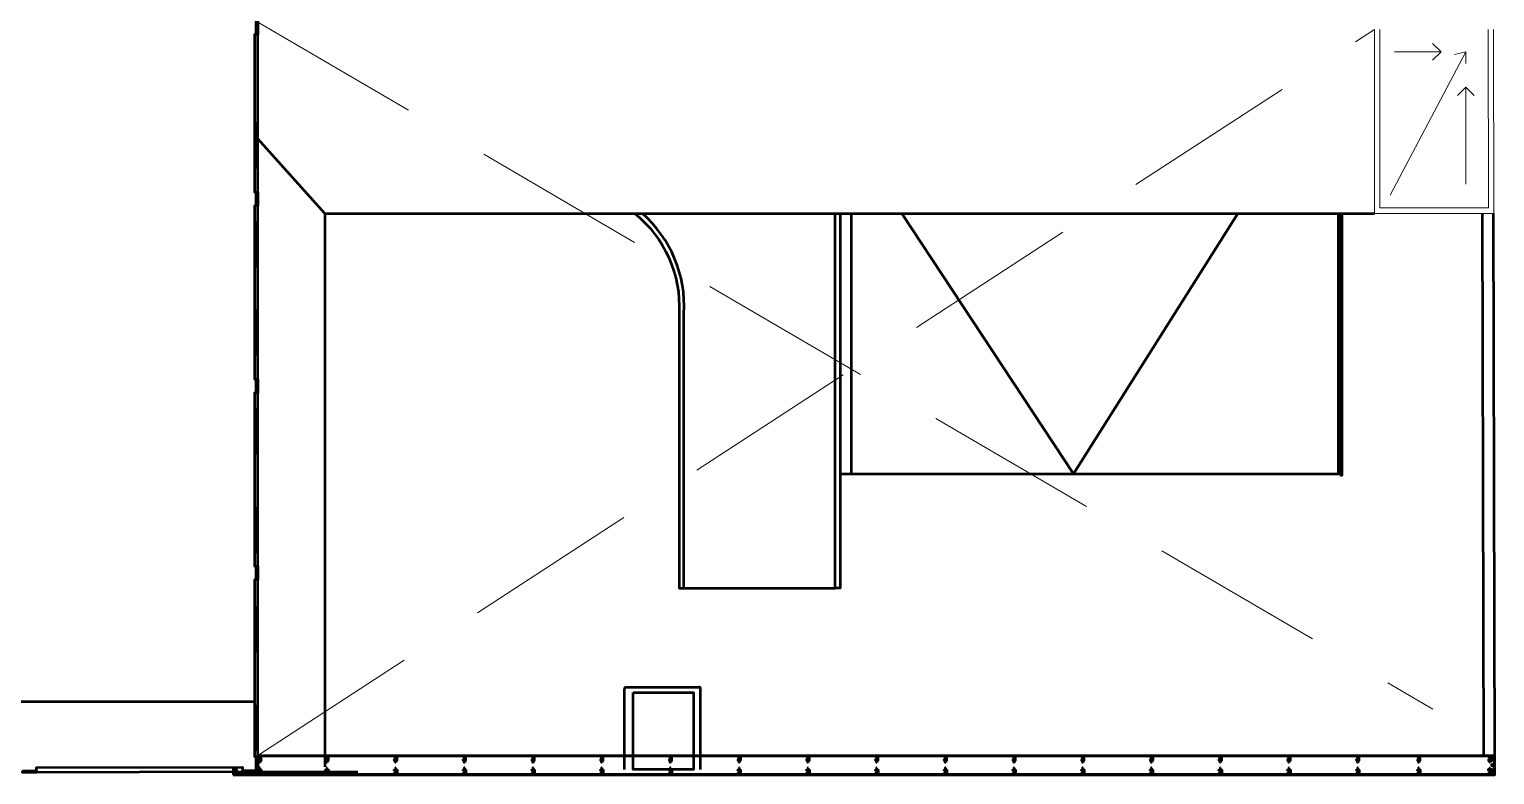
# Model space of a CAD drawing. Header units: millimetres. Extents: x 38 to 157, y 84 to 150.
# Drawn here: x 104.1 to 157.5, y 84.3 to 111.4 of the extents above; entities that cross this region are included whole.
import ezdxf

# ---------------------------------------------------------------- set-up
doc = ezdxf.new("R2010")
doc.units = ezdxf.units.MM
doc.linetypes.add('HIDDEN', pattern=[9.525, 6.35, -3.175])
for name, color, linetype, lineweight in [('Durlock', 252, 'Continuous', 50), ('OCASA_TODAS_r08$0$LINEA_DE_PROYECCION', 252, 'HIDDEN', 15), ('OCASA_TODAS_r08$0$SEGUNDO PLANO', 251, 'Continuous', 15), ('OCASA_TODAS_r08$0$VENTANAS', 251, 'Continuous', 15)]:
    doc.layers.add(name, color=color, linetype=linetype, lineweight=lineweight)

# ---------------------------------------------------------------- blocks, each defined once
blk = doc.blocks.new('OCASA_TODAS_r08$0$v14')
at = {"layer": 'OCASA_TODAS_r08$0$VENTANAS', "color": 4}
for points, elevation in [([(-1432.653313, -340.426217), (-1432.673313, -340.426217), (-1432.673313, -340.466217), (-1432.633313, -340.466217), (-1432.633313, -340.426217), (-1432.653291, -340.426217)], -0.000015), ([(-1432.656291, -341.986217), (-1432.656291, -340.466217)], -0.000019), ([(-1432.650291, -341.986217), (-1432.650291, -340.466217)], -0.000019), ([(-1432.653313, -341.986217), (-1432.673313, -341.986217), (-1432.673313, -342.026217), (-1432.633313, -342.026217), (-1432.633313, -341.986217), (-1432.653291, -341.986217)], -0.000019)]:
    blk.add_lwpolyline(points, dxfattribs=dict(at, elevation=elevation))
at = {"layer": 'OCASA_TODAS_r08$0$VENTANAS', "color": 251, "elevation": -0.000015}
for points in [[(-1432.673313, -341.986217), (-1432.673313, -340.466217)], [(-1432.633313, -341.986217), (-1432.633313, -340.466217)]]:
    blk.add_lwpolyline(points, dxfattribs=at)

msp = doc.modelspace()

# ---------------------------------------------------------------- linework, layer by layer
at = {"layer": 'Durlock'}
for p, q in [((112.346647, 107.989426), (112.466691, 107.989426)), ((112.346647, 107.989426), (112.466647, 107.989426)), ((114.905593, 104.708642), (112.46616, 107.422668)), ((112.346647, 106.389426), (112.466647, 106.389426)), ((114.905593, 104.708642), (114.905593, 84.570053)), ((114.905593, 104.708642), (153.087189, 104.708514)), ((134.066365, 95.236013), (134.066365, 104.708578)), ((135.89872, 104.708572), (142.142086, 95.236013)), ((142.142086, 95.236013), (148.113726, 104.708531)), ((157.06179, 84.989143), (157.024165, 104.710187)), ((157.461791, 84.989143), (157.424166, 104.710187)), ((112.346135, 104.389426), (112.466179, 104.389426)), ((112.346135, 104.389426), (112.466135, 104.389426)), ((112.346135, 102.789426), (112.466135, 102.789426)), ((112.346647, 101.188457), (112.466691, 101.188457)), ((112.346647, 101.188457), (112.466647, 101.188457)), ((112.346647, 99.588457), (112.466647, 99.588457)), ((112.346647, 97.588457), (112.466691, 97.588457)), ((112.346647, 97.588457), (112.466647, 97.588457)), ((112.346647, 95.988457), (112.466647, 95.988457)), ((112.34605, 93.989426), (112.466094, 93.989426)), ((112.34605, 93.989426), (112.46605, 93.989426)), ((112.34605, 92.389426), (112.46605, 92.389426)), ((127.966326, 91.071489), (133.466365, 91.071489)), ((112.346647, 90.388457), (112.466691, 90.388457)), ((112.346647, 90.388457), (112.466647, 90.388457)), ((112.346647, 88.788457), (112.466647, 88.788457)), ((125.840668, 87.471489), (128.508908, 87.471489)), ((112.345739, 86.945164), (64.398458, 86.944933, -0.000008)), ((125.798125, 84.47585), (125.798125, 87.421489)), ((128.568125, 84.481171), (128.568125, 87.421489)), ((112.346647, 86.789426), (112.466691, 86.789426)), ((112.346647, 86.789426), (112.466647, 86.789426)), ((112.346647, 85.189426), (112.466647, 85.189426)), ((112.466647, 84.990053), (157.410029, 84.989906)), ((112.466647, 84.970053), (112.466647, 84.990053)), ((112.466647, 84.970053), (157.361994, 84.970053)), ((157.061789, 84.989908), (157.461789, 84.989908)), ((157.361994, 84.969907), (157.361994, 84.989907)), ((111.569739, 84.310053, -0.000008), (157.436788, 84.309907)), ((111.569739, 84.310053, -0.000008), (111.569739, 84.290053, -0.000008)), ((111.569739, 84.290053, -0.000008), (157.436788, 84.289907)), ((157.436788, 84.309907), (157.436788, 84.289907))]:
    msp.add_line(p, q, dxfattribs=at)
for points in [[(112.406155, 111.719909), (112.466155, 111.719909), (112.466155, 111.219909), (112.406155, 111.219909), (112.406155, 111.719909)], [(112.466162, 105.481229), (112.466155, 111.219909), (112.346155, 111.219909), (112.346155, 105.481229), (112.466162, 105.481229)], [(112.406162, 105.481229), (112.466162, 105.481229), (112.466162, 104.981229), (112.406162, 104.981229), (112.406162, 105.481229)], [(112.466084, 98.681229), (112.466162, 104.981229), (112.346162, 104.981229), (112.346084, 98.681229), (112.466084, 98.681229)], [(133.646237, 104.708579), (133.646387, 91.071489), (133.466365, 91.071491), (133.466365, 104.70858)], [(133.646341, 95.236013), (151.77677, 95.236013), (151.77677, 104.708518)], [(151.85677, 104.458511), (151.85677, 95.185882), (151.90757, 95.185882), (151.90757, 104.458511)], [(112.406084, 98.681229), (112.466084, 98.681229), (112.466084, 98.181229), (112.406084, 98.181229), (112.406084, 98.681229)], [(112.466047, 91.881229), (112.466084, 98.181229), (112.346084, 98.181229), (112.346047, 91.881229), (112.466084, 91.881229)], [(112.406047, 91.881229), (112.466047, 91.881229), (112.466047, 91.381229), (112.406047, 91.381229), (112.406047, 91.881229)], [(112.466647, 84.949459), (112.466647, 91.381229), (112.346647, 91.381229), (112.346647, 84.949459), (112.466647, 84.949459)], [(112.406647, 84.949459), (112.466647, 84.949459), (112.466647, 84.388457), (112.406647, 84.388457), (112.406647, 84.949459)], [(112.586647, 84.810053), (112.586647, 84.790053), (112.466647, 84.790053), (112.466647, 84.970053), (112.486647, 84.970053), (112.486647, 84.810053), (112.586647, 84.810053)], [(112.496647, 84.842053), (112.486647, 84.842053), (112.486647, 84.810053), (112.586647, 84.810053), (112.586647, 84.970053), (112.486647, 84.970053), (112.486647, 84.938053), (112.496647, 84.938053), (112.496647, 84.960053), (112.576647, 84.960053), (112.576647, 84.820053), (112.496647, 84.820053), (112.496647, 84.842053)], [(114.938915, 84.842053), (114.928915, 84.842053), (114.928915, 84.810053), (115.028915, 84.810053), (115.028915, 84.970053), (114.928915, 84.970053), (114.928915, 84.938053), (114.938915, 84.938053), (114.938915, 84.960053), (115.018915, 84.960053), (115.018915, 84.820053), (114.938915, 84.820053), (114.938915, 84.842053)], [(117.438915, 84.842053), (117.428915, 84.842053), (117.428915, 84.810053), (117.528915, 84.810053), (117.528915, 84.970053), (117.428915, 84.970053), (117.428915, 84.938053), (117.438915, 84.938053), (117.438915, 84.960053), (117.518915, 84.960053), (117.518915, 84.820053), (117.438915, 84.820053), (117.438915, 84.842053)], [(119.938915, 84.842053), (119.928915, 84.842053), (119.928915, 84.810053), (120.028915, 84.810053), (120.028915, 84.970053), (119.928915, 84.970053), (119.928915, 84.938053), (119.938915, 84.938053), (119.938915, 84.960053), (120.018915, 84.960053), (120.018915, 84.820053), (119.938915, 84.820053), (119.938915, 84.842053)], [(122.438915, 84.842053), (122.428915, 84.842053), (122.428915, 84.810053), (122.528915, 84.810053), (122.528915, 84.970053), (122.428915, 84.970053), (122.428915, 84.938053), (122.438915, 84.938053), (122.438915, 84.960053), (122.518915, 84.960053), (122.518915, 84.820053), (122.438915, 84.820053), (122.438915, 84.842053)], [(124.938915, 84.842053), (124.928915, 84.842053), (124.928915, 84.810053), (125.028915, 84.810053), (125.028915, 84.970053), (124.928915, 84.970053), (124.928915, 84.938053), (124.938915, 84.938053), (124.938915, 84.960053), (125.018915, 84.960053), (125.018915, 84.820053), (124.938915, 84.820053), (124.938915, 84.842053)], [(127.438915, 84.842053), (127.428915, 84.842053), (127.428915, 84.810053), (127.528915, 84.810053), (127.528915, 84.970053), (127.428915, 84.970053), (127.428915, 84.938053), (127.438915, 84.938053), (127.438915, 84.960053), (127.518915, 84.960053), (127.518915, 84.820053), (127.438915, 84.820053), (127.438915, 84.842053)], [(129.938915, 84.842053), (129.928915, 84.842053), (129.928915, 84.810053), (130.028915, 84.810053), (130.028915, 84.970053), (129.928915, 84.970053), (129.928915, 84.938053), (129.938915, 84.938053), (129.938915, 84.960053), (130.018915, 84.960053), (130.018915, 84.820053), (129.938915, 84.820053), (129.938915, 84.842053)], [(132.438915, 84.842053), (132.428915, 84.842053), (132.428915, 84.810053), (132.528915, 84.810053), (132.528915, 84.970053), (132.428915, 84.970053), (132.428915, 84.938053), (132.438915, 84.938053), (132.438915, 84.960053), (132.518915, 84.960053), (132.518915, 84.820053), (132.438915, 84.820053), (132.438915, 84.842053)], [(134.938915, 84.842053), (134.928915, 84.842053), (134.928915, 84.810053), (135.028915, 84.810053), (135.028915, 84.970053), (134.928915, 84.970053), (134.928915, 84.938053), (134.938915, 84.938053), (134.938915, 84.960053), (135.018915, 84.960053), (135.018915, 84.820053), (134.938915, 84.820053), (134.938915, 84.842053)], [(137.438915, 84.842053), (137.428915, 84.842053), (137.428915, 84.810053), (137.528915, 84.810053), (137.528915, 84.970053), (137.428915, 84.970053), (137.428915, 84.938053), (137.438915, 84.938053), (137.438915, 84.960053), (137.518915, 84.960053), (137.518915, 84.820053), (137.438915, 84.820053), (137.438915, 84.842053)], [(139.938915, 84.842053), (139.928915, 84.842053), (139.928915, 84.810053), (140.028915, 84.810053), (140.028915, 84.970053), (139.928915, 84.970053), (139.928915, 84.938053), (139.938915, 84.938053), (139.938915, 84.960053), (140.018915, 84.960053), (140.018915, 84.820053), (139.938915, 84.820053), (139.938915, 84.842053)], [(142.438915, 84.842053), (142.428915, 84.842053), (142.428915, 84.810053), (142.528915, 84.810053), (142.528915, 84.970053), (142.428915, 84.970053), (142.428915, 84.938053), (142.438915, 84.938053), (142.438915, 84.960053), (142.518915, 84.960053), (142.518915, 84.820053), (142.438915, 84.820053), (142.438915, 84.842053)], [(144.938915, 84.842053), (144.928915, 84.842053), (144.928915, 84.810053), (145.028915, 84.810053), (145.028915, 84.970053), (144.928915, 84.970053), (144.928915, 84.938053), (144.938915, 84.938053), (144.938915, 84.960053), (145.018915, 84.960053), (145.018915, 84.820053), (144.938915, 84.820053), (144.938915, 84.842053)], [(147.438915, 84.842053), (147.428915, 84.842053), (147.428915, 84.810053), (147.528915, 84.810053), (147.528915, 84.970053), (147.428915, 84.970053), (147.428915, 84.938053), (147.438915, 84.938053), (147.438915, 84.960053), (147.518915, 84.960053), (147.518915, 84.820053), (147.438915, 84.820053), (147.438915, 84.842053)], [(149.938915, 84.842053), (149.928915, 84.842053), (149.928915, 84.810053), (150.028915, 84.810053), (150.028915, 84.970053), (149.928915, 84.970053), (149.928915, 84.938053), (149.938915, 84.938053), (149.938915, 84.960053), (150.018915, 84.960053), (150.018915, 84.820053), (149.938915, 84.820053), (149.938915, 84.842053)], [(152.438915, 84.842053), (152.428915, 84.842053), (152.428915, 84.810053), (152.528915, 84.810053), (152.528915, 84.970053), (152.428915, 84.970053), (152.428915, 84.938053), (152.438915, 84.938053), (152.438915, 84.960053), (152.518915, 84.960053), (152.518915, 84.820053), (152.438915, 84.820053), (152.438915, 84.842053)], [(154.660247, 84.842053), (154.650247, 84.842053), (154.650247, 84.810053), (154.750247, 84.810053), (154.750247, 84.970053), (154.650247, 84.970053), (154.650247, 84.938053), (154.660247, 84.938053), (154.660247, 84.960053), (154.740247, 84.960053), (154.740247, 84.820053), (154.660247, 84.820053), (154.660247, 84.842053)], [(157.251994, 84.841907), (157.241994, 84.841907), (157.241994, 84.809907), (157.341994, 84.809907), (157.341994, 84.969907), (157.241994, 84.969907), (157.241994, 84.937907), (157.251994, 84.937907), (157.251994, 84.959907), (157.331994, 84.959907), (157.331994, 84.819907), (157.251994, 84.819907), (157.251994, 84.841907)], [(157.241994, 84.809907), (157.241994, 84.789907), (157.361994, 84.789907), (157.361994, 84.969907), (157.341994, 84.969907), (157.341994, 84.809907), (157.241994, 84.809907)], [(157.376394, 84.962907), (157.376394, 84.967407), (157.361994, 84.967407), (157.361994, 84.922407), (157.433994, 84.922407), (157.433994, 84.967407), (157.419594, 84.967407), (157.419594, 84.962907), (157.429494, 84.962907), (157.429494, 84.926907), (157.366494, 84.926907), (157.366494, 84.962907), (157.376394, 84.962907)], [(103.907013, 84.433091), (104.407013, 84.433091), (104.407013, 84.373091), (103.907013, 84.373091), (103.907013, 84.433091)], [(104.407013, 84.373091), (104.407013, 84.553091), (111.906647, 84.568457), (111.906647, 84.388457), (104.407013, 84.373091)], [(111.906647, 84.448457), (112.406647, 84.448457), (112.406647, 84.388457), (111.906647, 84.388457), (111.906647, 84.448457)], [(112.466647, 84.388457), (116.103506, 84.388457)], [(112.496647, 84.438053), (112.486647, 84.438053), (112.486647, 84.470053), (112.586647, 84.470053), (112.586647, 84.310053), (112.486647, 84.310053), (112.486647, 84.342053), (112.496647, 84.342053), (112.496647, 84.320053), (112.576647, 84.320053), (112.576647, 84.460053), (112.496647, 84.460053), (112.496647, 84.438053)], [(114.938915, 84.438053), (114.928915, 84.438053), (114.928915, 84.470053), (115.028915, 84.470053), (115.028915, 84.310053), (114.928915, 84.310053), (114.928915, 84.342053), (114.938915, 84.342053), (114.938915, 84.320053), (115.018915, 84.320053), (115.018915, 84.460053), (114.938915, 84.460053), (114.938915, 84.438053)], [(117.438915, 84.438053), (117.428915, 84.438053), (117.428915, 84.470053), (117.528915, 84.470053), (117.528915, 84.310053), (117.428915, 84.310053), (117.428915, 84.342053), (117.438915, 84.342053), (117.438915, 84.320053), (117.518915, 84.320053), (117.518915, 84.460053), (117.438915, 84.460053), (117.438915, 84.438053)], [(119.938915, 84.438053), (119.928915, 84.438053), (119.928915, 84.470053), (120.028915, 84.470053), (120.028915, 84.310053), (119.928915, 84.310053), (119.928915, 84.342053), (119.938915, 84.342053), (119.938915, 84.320053), (120.018915, 84.320053), (120.018915, 84.460053), (119.938915, 84.460053), (119.938915, 84.438053)], [(122.438915, 84.438053), (122.428915, 84.438053), (122.428915, 84.470053), (122.528915, 84.470053), (122.528915, 84.310053), (122.428915, 84.310053), (122.428915, 84.342053), (122.438915, 84.342053), (122.438915, 84.320053), (122.518915, 84.320053), (122.518915, 84.460053), (122.438915, 84.460053), (122.438915, 84.438053)], [(124.938915, 84.438053), (124.928915, 84.438053), (124.928915, 84.470053), (125.028915, 84.470053), (125.028915, 84.310053), (124.928915, 84.310053), (124.928915, 84.342053), (124.938915, 84.342053), (124.938915, 84.320053), (125.018915, 84.320053), (125.018915, 84.460053), (124.938915, 84.460053), (124.938915, 84.438053)], [(127.438915, 84.438053), (127.428915, 84.438053), (127.428915, 84.470053), (127.528915, 84.470053), (127.528915, 84.310053), (127.428915, 84.310053), (127.428915, 84.342053), (127.438915, 84.342053), (127.438915, 84.320053), (127.518915, 84.320053), (127.518915, 84.460053), (127.438915, 84.460053), (127.438915, 84.438053)], [(129.938915, 84.438053), (129.928915, 84.438053), (129.928915, 84.470053), (130.028915, 84.470053), (130.028915, 84.310053), (129.928915, 84.310053), (129.928915, 84.342053), (129.938915, 84.342053), (129.938915, 84.320053), (130.018915, 84.320053), (130.018915, 84.460053), (129.938915, 84.460053), (129.938915, 84.438053)], [(132.438915, 84.438053), (132.428915, 84.438053), (132.428915, 84.470053), (132.528915, 84.470053), (132.528915, 84.310053), (132.428915, 84.310053), (132.428915, 84.342053), (132.438915, 84.342053), (132.438915, 84.320053), (132.518915, 84.320053), (132.518915, 84.460053), (132.438915, 84.460053), (132.438915, 84.438053)], [(134.938915, 84.438053), (134.928915, 84.438053), (134.928915, 84.470053), (135.028915, 84.470053), (135.028915, 84.310053), (134.928915, 84.310053), (134.928915, 84.342053), (134.938915, 84.342053), (134.938915, 84.320053), (135.018915, 84.320053), (135.018915, 84.460053), (134.938915, 84.460053), (134.938915, 84.438053)], [(137.438915, 84.438053), (137.428915, 84.438053), (137.428915, 84.470053), (137.528915, 84.470053), (137.528915, 84.310053), (137.428915, 84.310053), (137.428915, 84.342053), (137.438915, 84.342053), (137.438915, 84.320053), (137.518915, 84.320053), (137.518915, 84.460053), (137.438915, 84.460053), (137.438915, 84.438053)], [(139.938915, 84.438053), (139.928915, 84.438053), (139.928915, 84.470053), (140.028915, 84.470053), (140.028915, 84.310053), (139.928915, 84.310053), (139.928915, 84.342053), (139.938915, 84.342053), (139.938915, 84.320053), (140.018915, 84.320053), (140.018915, 84.460053), (139.938915, 84.460053), (139.938915, 84.438053)], [(142.438915, 84.438053), (142.428915, 84.438053), (142.428915, 84.470053), (142.528915, 84.470053), (142.528915, 84.310053), (142.428915, 84.310053), (142.428915, 84.342053), (142.438915, 84.342053), (142.438915, 84.320053), (142.518915, 84.320053), (142.518915, 84.460053), (142.438915, 84.460053), (142.438915, 84.438053)], [(144.938915, 84.438053), (144.928915, 84.438053), (144.928915, 84.470053), (145.028915, 84.470053), (145.028915, 84.310053), (144.928915, 84.310053), (144.928915, 84.342053), (144.938915, 84.342053), (144.938915, 84.320053), (145.018915, 84.320053), (145.018915, 84.460053), (144.938915, 84.460053), (144.938915, 84.438053)], [(147.438915, 84.438053), (147.428915, 84.438053), (147.428915, 84.470053), (147.528915, 84.470053), (147.528915, 84.310053), (147.428915, 84.310053), (147.428915, 84.342053), (147.438915, 84.342053), (147.438915, 84.320053), (147.518915, 84.320053), (147.518915, 84.460053), (147.438915, 84.460053), (147.438915, 84.438053)], [(149.938915, 84.438053), (149.928915, 84.438053), (149.928915, 84.470053), (150.028915, 84.470053), (150.028915, 84.310053), (149.928915, 84.310053), (149.928915, 84.342053), (149.938915, 84.342053), (149.938915, 84.320053), (150.018915, 84.320053), (150.018915, 84.460053), (149.938915, 84.460053), (149.938915, 84.438053)], [(152.438915, 84.438053), (152.428915, 84.438053), (152.428915, 84.470053), (152.528915, 84.470053), (152.528915, 84.310053), (152.428915, 84.310053), (152.428915, 84.342053), (152.438915, 84.342053), (152.438915, 84.320053), (152.518915, 84.320053), (152.518915, 84.460053), (152.438915, 84.460053), (152.438915, 84.438053)], [(154.660247, 84.438053), (154.650247, 84.438053), (154.650247, 84.470053), (154.750247, 84.470053), (154.750247, 84.310053), (154.650247, 84.310053), (154.650247, 84.342053), (154.660247, 84.342053), (154.660247, 84.320053), (154.740247, 84.320053), (154.740247, 84.460053), (154.660247, 84.460053), (154.660247, 84.438053)], [(157.241994, 84.469907), (157.241994, 84.489907), (157.361994, 84.489907), (157.361994, 84.309907), (157.341994, 84.309907), (157.341994, 84.469907), (157.241994, 84.469907)], [(157.251994, 84.437907), (157.241994, 84.437907), (157.241994, 84.469907), (157.341994, 84.469907), (157.341994, 84.309907), (157.241994, 84.309907), (157.241994, 84.341907), (157.251994, 84.341907), (157.251994, 84.319907), (157.331994, 84.319907), (157.331994, 84.459907), (157.251994, 84.459907), (157.251994, 84.437907)], [(157.376394, 84.655839), (157.376394, 84.660339), (157.361994, 84.660339), (157.361994, 84.615339), (157.433994, 84.615339), (157.433994, 84.660339), (157.419594, 84.660339), (157.419594, 84.655839), (157.429494, 84.655839), (157.429494, 84.619839), (157.366494, 84.619839), (157.366494, 84.655839), (157.376394, 84.655839)], [(157.376394, 84.366936), (157.376394, 84.371436), (157.361994, 84.371436), (157.361994, 84.326436), (157.433994, 84.326436), (157.433994, 84.371436), (157.419594, 84.371436), (157.419594, 84.366936), (157.429494, 84.366936), (157.429494, 84.330936), (157.366494, 84.330936), (157.366494, 84.366936), (157.376394, 84.366936)]]:
    msp.add_lwpolyline(points, dxfattribs=at)
for points in [[(126.174229, 104.708604, -0.242729), (127.786326, 101.076672), (127.786326, 91.071489), (127.966326, 91.071489), (127.966326, 101.071459, 0.229693), (126.453256, 104.708603)], [(151.85677, 104.708518), (151.85677, 104.458511, 0.361303), (151.90757, 104.458511), (151.90757, 104.708518)]]:
    msp.add_lwpolyline(points, format="xyb", dxfattribs=at)
for points in [[(126.118125, 87.275054), (128.318125, 87.275054), (128.318125, 84.475054), (126.118125, 84.475054)], [(112.556647, 84.852053), (112.516647, 84.852053), (112.516647, 84.862053), (112.556647, 84.862053)], [(112.546647, 84.738188), (112.526647, 84.738188), (112.526647, 84.852053), (112.546647, 84.852053)], [(114.998915, 84.852053), (114.958915, 84.852053), (114.958915, 84.862053), (114.998915, 84.862053)], [(114.988915, 84.738188), (114.968915, 84.738188), (114.968915, 84.852053), (114.988915, 84.852053)], [(117.498915, 84.852053), (117.458915, 84.852053), (117.458915, 84.862053), (117.498915, 84.862053)], [(117.488915, 84.738188), (117.468915, 84.738188), (117.468915, 84.852053), (117.488915, 84.852053)], [(119.998915, 84.852053), (119.958915, 84.852053), (119.958915, 84.862053), (119.998915, 84.862053)], [(119.988915, 84.738188), (119.968915, 84.738188), (119.968915, 84.852053), (119.988915, 84.852053)], [(122.498915, 84.852053), (122.458915, 84.852053), (122.458915, 84.862053), (122.498915, 84.862053)], [(122.488915, 84.738188), (122.468915, 84.738188), (122.468915, 84.852053), (122.488915, 84.852053)], [(124.998915, 84.852053), (124.958915, 84.852053), (124.958915, 84.862053), (124.998915, 84.862053)], [(124.988915, 84.738188), (124.968915, 84.738188), (124.968915, 84.852053), (124.988915, 84.852053)], [(127.498915, 84.852053), (127.458915, 84.852053), (127.458915, 84.862053), (127.498915, 84.862053)], [(127.488915, 84.738188), (127.468915, 84.738188), (127.468915, 84.852053), (127.488915, 84.852053)], [(129.998915, 84.852053), (129.958915, 84.852053), (129.958915, 84.862053), (129.998915, 84.862053)], [(129.988915, 84.738188), (129.968915, 84.738188), (129.968915, 84.852053), (129.988915, 84.852053)], [(132.498915, 84.852053), (132.458915, 84.852053), (132.458915, 84.862053), (132.498915, 84.862053)], [(132.488915, 84.738188), (132.468915, 84.738188), (132.468915, 84.852053), (132.488915, 84.852053)], [(134.998915, 84.852053), (134.958915, 84.852053), (134.958915, 84.862053), (134.998915, 84.862053)], [(134.988915, 84.738188), (134.968915, 84.738188), (134.968915, 84.852053), (134.988915, 84.852053)], [(137.498915, 84.852053), (137.458915, 84.852053), (137.458915, 84.862053), (137.498915, 84.862053)], [(137.488915, 84.738188), (137.468915, 84.738188), (137.468915, 84.852053), (137.488915, 84.852053)], [(139.998915, 84.852053), (139.958915, 84.852053), (139.958915, 84.862053), (139.998915, 84.862053)], [(139.988915, 84.738188), (139.968915, 84.738188), (139.968915, 84.852053), (139.988915, 84.852053)], [(142.498915, 84.852053), (142.458915, 84.852053), (142.458915, 84.862053), (142.498915, 84.862053)], [(142.488915, 84.738188), (142.468915, 84.738188), (142.468915, 84.852053), (142.488915, 84.852053)], [(144.998915, 84.852053), (144.958915, 84.852053), (144.958915, 84.862053), (144.998915, 84.862053)], [(144.988915, 84.738188), (144.968915, 84.738188), (144.968915, 84.852053), (144.988915, 84.852053)], [(147.498915, 84.852053), (147.458915, 84.852053), (147.458915, 84.862053), (147.498915, 84.862053)], [(147.488915, 84.738188), (147.468915, 84.738188), (147.468915, 84.852053), (147.488915, 84.852053)], [(149.998915, 84.852053), (149.958915, 84.852053), (149.958915, 84.862053), (149.998915, 84.862053)], [(149.988915, 84.738188), (149.968915, 84.738188), (149.968915, 84.852053), (149.988915, 84.852053)], [(152.498915, 84.852053), (152.458915, 84.852053), (152.458915, 84.862053), (152.498915, 84.862053)], [(152.488915, 84.738188), (152.468915, 84.738188), (152.468915, 84.852053), (152.488915, 84.852053)], [(154.720247, 84.852053), (154.680247, 84.852053), (154.680247, 84.862053), (154.720247, 84.862053)], [(154.710247, 84.738188), (154.690247, 84.738188), (154.690247, 84.852053), (154.710247, 84.852053)], [(157.311994, 84.851907), (157.271994, 84.851907), (157.271994, 84.861907), (157.311994, 84.861907)], [(157.301994, 84.738043), (157.281994, 84.738043), (157.281994, 84.851907), (157.301994, 84.851907)], [(157.329655, 84.940407), (157.329655, 84.949407), (157.380894, 84.949407), (157.380894, 84.940407)], [(157.380894, 84.935907), (157.380894, 84.953907), (157.385394, 84.953907), (157.385394, 84.935907)], [(157.436788, 84.289907), (157.461788, 84.289907), (157.461788, 84.989907), (157.436788, 84.989907)], [(111.659739, 84.428053), (111.619739, 84.428053), (111.619739, 84.418053), (111.659739, 84.418053)], [(111.649739, 84.541917), (111.629739, 84.541917), (111.629739, 84.428053), (111.649739, 84.428053)], [(112.556647, 84.428053), (112.516647, 84.428053), (112.516647, 84.418053), (112.556647, 84.418053)], [(112.546647, 84.541917), (112.526647, 84.541917), (112.526647, 84.428053), (112.546647, 84.428053)], [(114.998915, 84.428053), (114.958915, 84.428053), (114.958915, 84.418053), (114.998915, 84.418053)], [(114.988915, 84.541917), (114.968915, 84.541917), (114.968915, 84.428053), (114.988915, 84.428053)], [(117.498915, 84.428053), (117.458915, 84.428053), (117.458915, 84.418053), (117.498915, 84.418053)], [(117.488915, 84.541917), (117.468915, 84.541917), (117.468915, 84.428053), (117.488915, 84.428053)], [(119.998915, 84.428053), (119.958915, 84.428053), (119.958915, 84.418053), (119.998915, 84.418053)], [(119.988915, 84.541917), (119.968915, 84.541917), (119.968915, 84.428053), (119.988915, 84.428053)], [(122.498915, 84.428053), (122.458915, 84.428053), (122.458915, 84.418053), (122.498915, 84.418053)], [(122.488915, 84.541917), (122.468915, 84.541917), (122.468915, 84.428053), (122.488915, 84.428053)], [(124.998915, 84.428053), (124.958915, 84.428053), (124.958915, 84.418053), (124.998915, 84.418053)], [(124.988915, 84.541917), (124.968915, 84.541917), (124.968915, 84.428053), (124.988915, 84.428053)], [(127.498915, 84.428053), (127.458915, 84.428053), (127.458915, 84.418053), (127.498915, 84.418053)], [(127.488915, 84.541917), (127.468915, 84.541917), (127.468915, 84.428053), (127.488915, 84.428053)], [(129.998915, 84.428053), (129.958915, 84.428053), (129.958915, 84.418053), (129.998915, 84.418053)], [(129.988915, 84.541917), (129.968915, 84.541917), (129.968915, 84.428053), (129.988915, 84.428053)], [(132.498915, 84.428053), (132.458915, 84.428053), (132.458915, 84.418053), (132.498915, 84.418053)], [(132.488915, 84.541917), (132.468915, 84.541917), (132.468915, 84.428053), (132.488915, 84.428053)], [(134.998915, 84.428053), (134.958915, 84.428053), (134.958915, 84.418053), (134.998915, 84.418053)], [(134.988915, 84.541917), (134.968915, 84.541917), (134.968915, 84.428053), (134.988915, 84.428053)], [(137.498915, 84.428053), (137.458915, 84.428053), (137.458915, 84.418053), (137.498915, 84.418053)], [(137.488915, 84.541917), (137.468915, 84.541917), (137.468915, 84.428053), (137.488915, 84.428053)], [(139.998915, 84.428053), (139.958915, 84.428053), (139.958915, 84.418053), (139.998915, 84.418053)], [(139.988915, 84.541917), (139.968915, 84.541917), (139.968915, 84.428053), (139.988915, 84.428053)], [(142.498915, 84.428053), (142.458915, 84.428053), (142.458915, 84.418053), (142.498915, 84.418053)], [(142.488915, 84.541917), (142.468915, 84.541917), (142.468915, 84.428053), (142.488915, 84.428053)], [(144.998915, 84.428053), (144.958915, 84.428053), (144.958915, 84.418053), (144.998915, 84.418053)], [(144.988915, 84.541917), (144.968915, 84.541917), (144.968915, 84.428053), (144.988915, 84.428053)], [(147.498915, 84.428053), (147.458915, 84.428053), (147.458915, 84.418053), (147.498915, 84.418053)], [(147.488915, 84.541917), (147.468915, 84.541917), (147.468915, 84.428053), (147.488915, 84.428053)], [(149.998915, 84.428053), (149.958915, 84.428053), (149.958915, 84.418053), (149.998915, 84.418053)], [(149.988915, 84.541917), (149.968915, 84.541917), (149.968915, 84.428053), (149.988915, 84.428053)], [(152.498915, 84.428053), (152.458915, 84.428053), (152.458915, 84.418053), (152.498915, 84.418053)], [(152.488915, 84.541917), (152.468915, 84.541917), (152.468915, 84.428053), (152.488915, 84.428053)], [(154.720247, 84.428053), (154.680247, 84.428053), (154.680247, 84.418053), (154.720247, 84.418053)], [(154.710247, 84.541917), (154.690247, 84.541917), (154.690247, 84.428053), (154.710247, 84.428053)], [(157.311994, 84.427907), (157.271994, 84.427907), (157.271994, 84.417907), (157.311994, 84.417907)], [(157.301994, 84.541771), (157.281994, 84.541771), (157.281994, 84.427907), (157.301994, 84.427907)], [(157.329655, 84.633339), (157.329655, 84.642339), (157.380894, 84.642339), (157.380894, 84.633339)], [(157.329655, 84.344436), (157.329655, 84.353436), (157.380894, 84.353436), (157.380894, 84.344436)], [(157.380894, 84.628839), (157.380894, 84.646839), (157.385394, 84.646839), (157.385394, 84.628839)], [(157.380894, 84.339936), (157.380894, 84.357936), (157.385394, 84.357936), (157.385394, 84.339936)]]:
    msp.add_lwpolyline(points, close=True, dxfattribs=at)
at = {"layer": 'Durlock', "elevation": -0.000008}
for points in [[(111.689739, 84.470053), (111.689739, 84.490053), (111.569739, 84.490053), (111.569739, 84.310053), (111.589739, 84.310053), (111.589739, 84.470053), (111.689739, 84.470053)], [(111.599739, 84.438053), (111.589739, 84.438053), (111.589739, 84.470053), (111.689739, 84.470053), (111.689739, 84.310053), (111.589739, 84.310053), (111.589739, 84.342053), (111.599739, 84.342053), (111.599739, 84.320053), (111.679739, 84.320053), (111.679739, 84.460053), (111.599739, 84.460053), (111.599739, 84.438053)]]:
    msp.add_lwpolyline(points, dxfattribs=at)
at = {"layer": 'Durlock', "extrusion": (1.24824e-07, -3.0572e-23, 1)}
msp.add_arc((125.849399, 87.420961, 0.000016), 0.051277, 99.803089, 179.386404, dxfattribs=at)
at = {"layer": 'Durlock', "extrusion": (-1.24824e-07, 3.0572e-23, 1)}
msp.add_arc((128.517022, 87.421032, -0.000016), 0.051105, 0.512239, 99.135084, dxfattribs=at)
at = {"layer": 'OCASA_TODAS_r08$0$LINEA_DE_PROYECCION'}
for p, q in [((112.466155, 111.669915), (155.209102, 86.677325)), ((112.466647, 84.990053), (153.087011, 111.397896))]:
    msp.add_line(p, q, dxfattribs=at)
at = {"layer": 'OCASA_TODAS_r08$0$SEGUNDO PLANO'}
for p, q in [((155.510302, 110.591076), (155.204096, 110.897282)), ((153.657959, 105.375258), (156.41447, 110.591076)), ((155.510302, 110.591076), (153.815511, 110.591076)), ((155.510302, 110.591076), (155.204096, 110.284869)), ((156.41447, 110.591076), (155.993681, 110.488795)), ((156.41447, 110.591076), (156.41447, 110.158034)), ((156.41447, 109.302547), (156.108264, 108.99634)), ((156.41447, 109.302547), (156.41447, 105.774761)), ((156.41447, 109.302547), (156.720677, 108.99634))]:
    msp.add_line(p, q, dxfattribs=at)
for points in [[(153.087011, 111.397896), (153.087189, 104.708514), (157.431051, 104.708033), (157.418403, 111.397987), (157.418403, 111.397987), (157.418403, 111.397987)], [(153.287011, 111.397901), (153.287184, 104.908492), (157.230673, 104.908056), (157.218403, 111.397609)]]:
    msp.add_lwpolyline(points, dxfattribs=at)

# ---------------------------------------------------------------- block references
at = {"layer": 'Durlock'}
for p in [(1545.019468, 448.415643, -0.000014), (1545.018955, 444.815643, -0.48987), (1545.019468, 441.614674, -1.646203), (1545.019468, 438.014674, -1.646203), (1545.01887, 434.415643, -0.786596), (1545.019468, 430.814674, -1.646203), (1545.019961, 427.215643, -0.000014)]:
    msp.add_blockref('OCASA_TODAS_r08$0$v14', p, dxfattribs=at)

doc.saveas('drawing.dxf')
